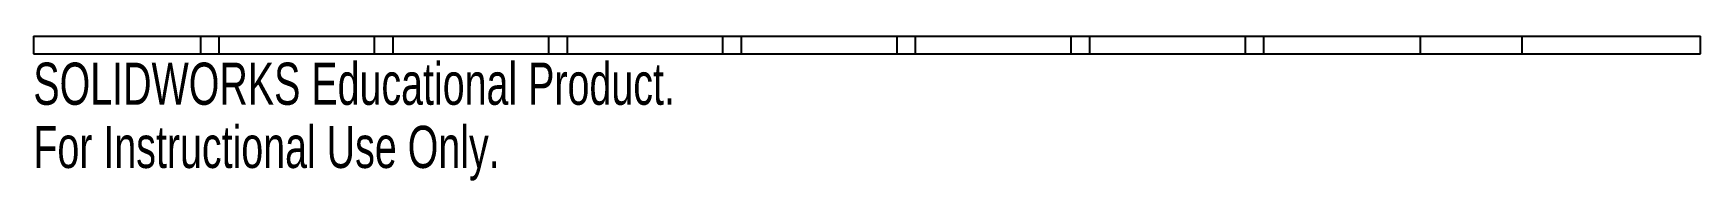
# Paper-space layout '_Right' of a CAD drawing. Header units: millimetres. Extents: x -171 to 20, y -17 to 0.
import ezdxf

# ---------------------------------------------------------------- set-up
doc = ezdxf.new("R2010")
doc.units = ezdxf.units.MM
doc.styles.add('SLDTEXTSTYLE0', font='TXT', dxfattribs={"width": 0.7})

psp = doc.layouts.new('_Right')

# ---------------------------------------------------------------- linework, layer by layer
at = {"color": 7, "linetype": 'Continuous', "lineweight": 25}
for p, q in [((-171, 0), (-171, -2)), ((-171, 0), (20.5, 0)), ((-151.8, 0), (-151.8, -2)), ((-149.7, 0), (-149.7, -2)), ((-131.8, -2), (-131.8, 0)), ((-129.7, 0), (-129.7, -2)), ((-111.8, -2), (-111.8, 0)), ((-109.7, 0), (-109.7, -2)), ((-91.8, -2), (-91.8, 0)), ((-89.7, 0), (-89.7, -2)), ((-71.8, -2), (-71.8, 0)), ((-69.7, 0), (-69.7, -2)), ((-51.8, -2), (-51.8, 0)), ((-49.7, 0), (-49.7, -2)), ((-31.8, 0), (-31.8, -2)), ((-29.7, 0), (-29.7, -2)), ((-11.71, 0), (-11.71, -2)), ((0, -2), (0, 0)), ((20.5, -2), (20.5, 0)), ((-171, -2), (20.5, -2))]:
    psp.add_line(p, q, dxfattribs=at)

# ---------------------------------------------------------------- texts
at = {"color": 7, "linetype": 'Continuous', "char_height": 4.8336, "attachment_point": 1, "style": 'SLDTEXTSTYLE0'}
for s, insert in [('SOLIDWORKS Educational Product.', (-171, -3.02)), ('For Instructional Use Only.', (-171, -10.27))]:
    psp.add_mtext(s, dxfattribs=dict(at, insert=insert))

doc.saveas('drawing.dxf')
